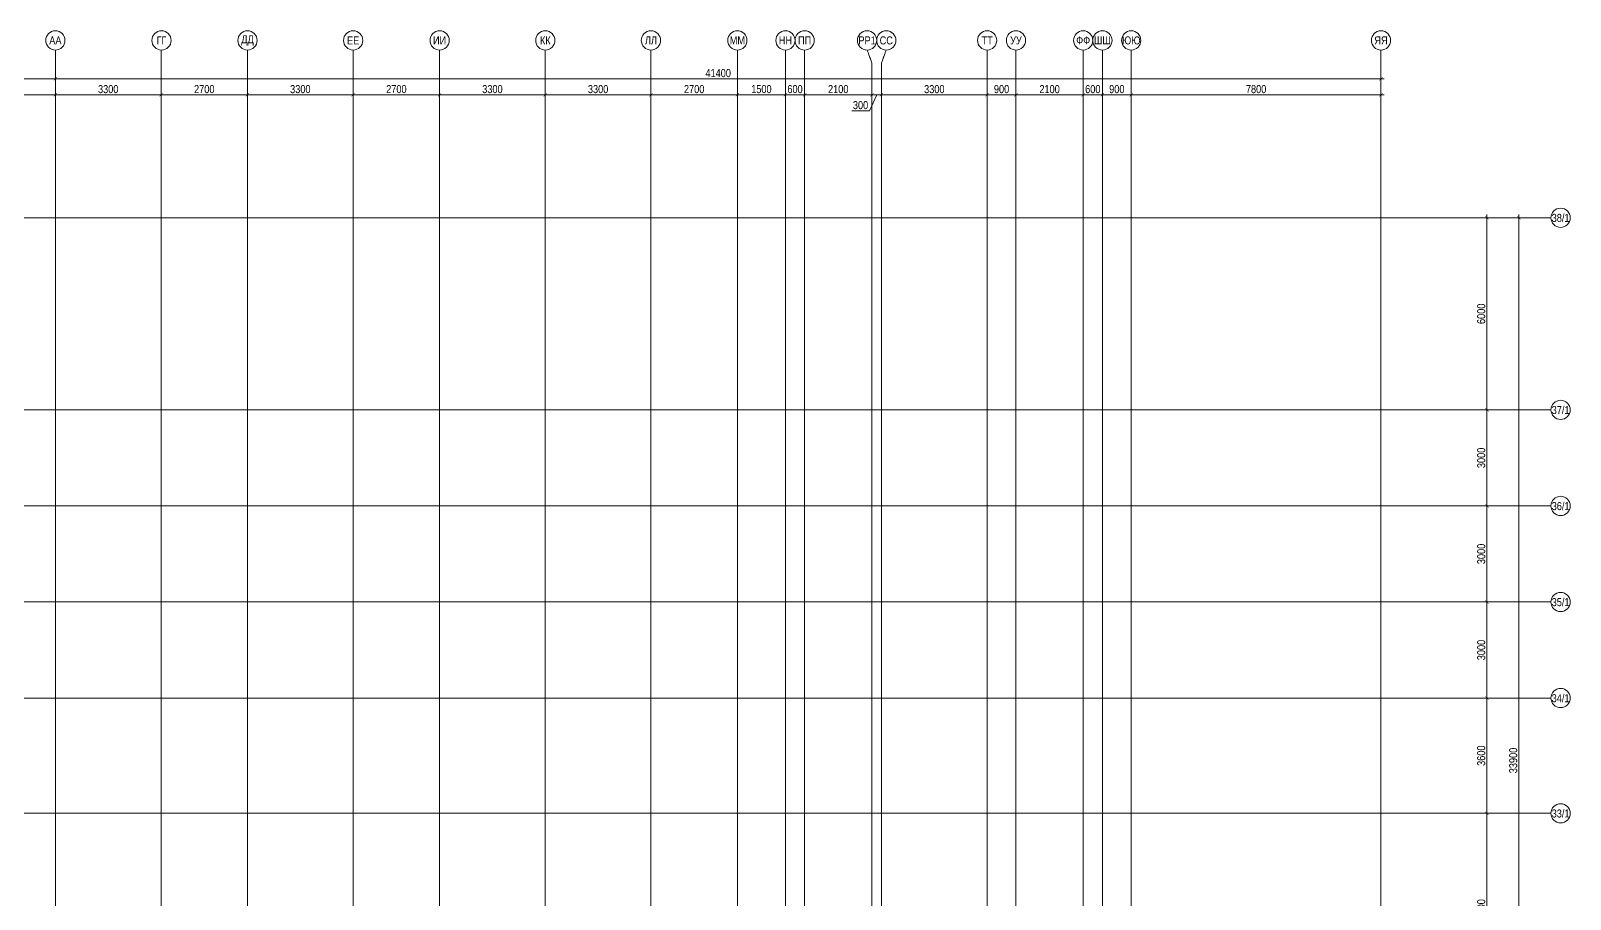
# Model space of a CAD drawing. Header units: millimetres. Extents: x -24360 to 609566, y -391049 to 148426.
# Drawn here: x 72432 to 120510, y 113418 to 140539 of the extents above; entities that cross this region are included whole.
import ezdxf
from ezdxf.enums import TextEntityAlignment as Align

# ---------------------------------------------------------------- set-up
doc = ezdxf.new("R2010")
doc.units = ezdxf.units.MM
doc.linetypes.add('CENTER2', pattern=[28.575, 19.05, -3.175, 3.175, -3.175])
doc.layers.get('Defpoints').update_dxf_attribs({"color": 140})
doc.layers.add('АР_Оси_РД_100', color=7, linetype='Continuous', lineweight=0, true_color=0x525252)
doc.layers.add('РД_Оси_100', color=7, linetype='Continuous', lineweight=0, true_color=0x525252)
doc.layers.add('АР_Оси_РД_размер', color=8, linetype='Continuous', lineweight=0)
doc.styles.add('style1', font='ARIALN.TTF')
doc.styles.add('ккк', font='isocpeur.ttf', dxfattribs={"width": 0.85, "oblique": 15})
doc.dimstyles.new('Dim100_ареал', dxfattribs={"dimscale": 100, "dimtxt": 2.5, "dimasz": 1, "dimexe": 1, "dimexo": 1, "dimgap": 0.5, "dimtad": 1, "dimzin": 12, "dimdsep": 46, "dimtxsty": 'style1', "dimblk": 'ARCHTICK', "dimcen": 1, "dimdle": 1, "dimclrd": 256, "dimclre": 256, "dimaunit": 1, "dimadec": 0, "dimazin": 3, "dimtfac": 1, "dimtmove": 1, "dimatfit": 3, "dimldrblk": 'OPEN30', "dimfxl": 4, "dimfxlon": 1, "dimtolj": 1, "dimtzin": 0, "dimlwd": 9, "dimlwe": 9, "dimarcsym": 0})

# ---------------------------------------------------------------- blocks, each defined once
blk = doc.blocks.new('A-iden')
at = {"linetype": 'Continuous', "lineweight": 5}
blk.add_circle((0, -4), 3, dxfattribs=at)
at = {"color": 0, "linetype": 'Continuous', "lineweight": 20, "style": 'ккк', "width": 0.85}
blk.add_attdef('ID', text='', height=4, dxfattribs=at).set_placement((0.31, -3.85), align=Align.MIDDLE_CENTER)
blk = doc.blocks.new('_ArchTick')
at = {"color": 0, "linetype": 'ByBlock', "const_width": 0.15}
blk.add_lwpolyline([(-0.5, -0.5), (0.5, 0.5)], dxfattribs=at)
blk = doc.blocks.new('*D196')
at = {"layer": 'Defpoints', "color": 0, "lineweight": 50, "transparency": 16777216}
for p in [(116910, 116100), (117910, 116100), (116910, 110100)]:
    blk.add_point(p, dxfattribs=at)
at = {"layer": 'АР_Оси_РД_размер', "lineweight": 9, "transparency": 16777216}
for p, q in [((117510, 116100), (118010, 116100)), ((117910, 110000), (117910, 116200)), ((117510, 110100), (118010, 110100))]:
    blk.add_line(p, q, dxfattribs=at)
at = {"layer": 'АР_Оси_РД_размер', "lineweight": 9, "transparency": 16777216, "xscale": 100, "yscale": 100, "zscale": 100}
for p, rotation in [((117910, 116100), 90), ((117910, 110100), 270)]:
    blk.add_blockref('_ArchTick', p, dxfattribs=dict(at, rotation=rotation))
at = {"layer": 'АР_Оси_РД_размер', "color": 0, "transparency": 16777216, "insert": (117732, 113100), "char_height": 250, "attachment_point": 5, "rotation": 90, "style": 'style1'}
blk.add_mtext('\\A1;6000', dxfattribs=at)
blk = doc.blocks.new('_Open30')
at = {"color": 0, "linetype": 'ByBlock', "lineweight": -2}
for p, q in [((-1, 0.27), (0, 0)), ((0, 0), (-1, -0.27)), ((0, 0), (-1, 0))]:
    blk.add_line(p, q, dxfattribs=at)
blk = doc.blocks.new('*D197')
at = {"layer": 'Defpoints', "color": 0, "lineweight": 50, "transparency": 16777216}
for p in [(116910, 119700), (117910, 119700), (116910, 116100)]:
    blk.add_point(p, dxfattribs=at)
at = {"layer": 'АР_Оси_РД_размер', "lineweight": 9, "transparency": 16777216}
for p, q in [((117910, 116000), (117910, 119800)), ((117510, 119700), (118010, 119700)), ((117510, 116100), (118010, 116100))]:
    blk.add_line(p, q, dxfattribs=at)
at = {"layer": 'АР_Оси_РД_размер', "lineweight": 9, "transparency": 16777216, "xscale": 100, "yscale": 100, "zscale": 100}
for p, rotation in [((117910, 119700), 90), ((117910, 116100), 270)]:
    blk.add_blockref('_ArchTick', p, dxfattribs=dict(at, rotation=rotation))
at = {"layer": 'АР_Оси_РД_размер', "color": 0, "transparency": 16777216, "insert": (117732, 117900), "char_height": 250, "attachment_point": 5, "rotation": 90, "style": 'style1'}
blk.add_mtext('\\A1;3600', dxfattribs=at)
blk = doc.blocks.new('*D198')
at = {"layer": 'Defpoints', "color": 0, "lineweight": 50, "transparency": 16777216}
for p in [(116910, 122700), (117910, 122700), (116910, 119700)]:
    blk.add_point(p, dxfattribs=at)
at = {"layer": 'АР_Оси_РД_размер', "lineweight": 9, "transparency": 16777216}
for p, q in [((117510, 122700), (118010, 122700)), ((117910, 119600), (117910, 122800)), ((117510, 119700), (118010, 119700))]:
    blk.add_line(p, q, dxfattribs=at)
at = {"layer": 'АР_Оси_РД_размер', "lineweight": 9, "transparency": 16777216, "xscale": 100, "yscale": 100, "zscale": 100}
for p, rotation in [((117910, 122700), 90), ((117910, 119700), 270)]:
    blk.add_blockref('_ArchTick', p, dxfattribs=dict(at, rotation=rotation))
at = {"layer": 'АР_Оси_РД_размер', "color": 0, "transparency": 16777216, "insert": (117732, 121200), "char_height": 250, "attachment_point": 5, "rotation": 90, "style": 'style1'}
blk.add_mtext('\\A1;3000', dxfattribs=at)
blk = doc.blocks.new('*D199')
at = {"layer": 'Defpoints', "color": 0, "lineweight": 50, "transparency": 16777216}
for p in [(116910, 125700), (117910, 125700), (116910, 122700)]:
    blk.add_point(p, dxfattribs=at)
at = {"layer": 'АР_Оси_РД_размер', "lineweight": 9, "transparency": 16777216}
for p, q in [((117510, 125700), (118010, 125700)), ((117910, 122600), (117910, 125800)), ((117510, 122700), (118010, 122700))]:
    blk.add_line(p, q, dxfattribs=at)
at = {"layer": 'АР_Оси_РД_размер', "lineweight": 9, "transparency": 16777216, "xscale": 100, "yscale": 100, "zscale": 100}
for p, rotation in [((117910, 125700), 90), ((117910, 122700), 270)]:
    blk.add_blockref('_ArchTick', p, dxfattribs=dict(at, rotation=rotation))
at = {"layer": 'АР_Оси_РД_размер', "color": 0, "transparency": 16777216, "insert": (117732, 124200), "char_height": 250, "attachment_point": 5, "rotation": 90, "style": 'style1'}
blk.add_mtext('\\A1;3000', dxfattribs=at)
blk = doc.blocks.new('*D200')
at = {"layer": 'Defpoints', "color": 0, "lineweight": 50, "transparency": 16777216}
for p in [(116910, 128700), (117910, 128700), (116910, 125700)]:
    blk.add_point(p, dxfattribs=at)
at = {"layer": 'АР_Оси_РД_размер', "lineweight": 9, "transparency": 16777216}
for p, q in [((117510, 128700), (118010, 128700)), ((117910, 125600), (117910, 128800)), ((117510, 125700), (118010, 125700))]:
    blk.add_line(p, q, dxfattribs=at)
at = {"layer": 'АР_Оси_РД_размер', "lineweight": 9, "transparency": 16777216, "xscale": 100, "yscale": 100, "zscale": 100}
for p, rotation in [((117910, 128700), 90), ((117910, 125700), 270)]:
    blk.add_blockref('_ArchTick', p, dxfattribs=dict(at, rotation=rotation))
at = {"layer": 'АР_Оси_РД_размер', "color": 0, "transparency": 16777216, "insert": (117732, 127200), "char_height": 250, "attachment_point": 5, "rotation": 90, "style": 'style1'}
blk.add_mtext('\\A1;3000', dxfattribs=at)
blk = doc.blocks.new('*D201')
at = {"layer": 'Defpoints', "color": 0, "lineweight": 50, "transparency": 16777216}
for p in [(116910, 134700), (117910, 134700), (116910, 128700)]:
    blk.add_point(p, dxfattribs=at)
at = {"layer": 'АР_Оси_РД_размер', "lineweight": 9, "transparency": 16777216}
for p, q in [((117510, 134700), (118010, 134700)), ((117910, 128600), (117910, 134800)), ((117510, 128700), (118010, 128700))]:
    blk.add_line(p, q, dxfattribs=at)
at = {"layer": 'АР_Оси_РД_размер', "lineweight": 9, "transparency": 16777216, "xscale": 100, "yscale": 100, "zscale": 100}
for p, rotation in [((117910, 134700), 90), ((117910, 128700), 270)]:
    blk.add_blockref('_ArchTick', p, dxfattribs=dict(at, rotation=rotation))
at = {"layer": 'АР_Оси_РД_размер', "color": 0, "transparency": 16777216, "insert": (117732, 131700), "char_height": 250, "attachment_point": 5, "rotation": 90, "style": 'style1'}
blk.add_mtext('\\A1;6000', dxfattribs=at)
blk = doc.blocks.new('*D202')
at = {"layer": 'Defpoints', "color": 0, "lineweight": 50, "transparency": 16777216}
for p in [(116910, 134700), (118910, 134700), (116910, 100800)]:
    blk.add_point(p, dxfattribs=at)
at = {"layer": 'АР_Оси_РД_размер', "lineweight": 9, "transparency": 16777216}
for p, q in [((118510, 134700), (119010, 134700)), ((118910, 100700), (118910, 134800)), ((118510, 100800), (119010, 100800))]:
    blk.add_line(p, q, dxfattribs=at)
at = {"layer": 'АР_Оси_РД_размер', "lineweight": 9, "transparency": 16777216, "xscale": 100, "yscale": 100, "zscale": 100}
for p, rotation in [((118910, 134700), 90), ((118910, 100800), 270)]:
    blk.add_blockref('_ArchTick', p, dxfattribs=dict(at, rotation=rotation))
at = {"layer": 'АР_Оси_РД_размер', "color": 0, "transparency": 16777216, "insert": (118732, 117750), "char_height": 250, "attachment_point": 5, "rotation": 90, "style": 'style1'}
blk.add_mtext('\\A1;33900', dxfattribs=at)
blk = doc.blocks.new('*D204')
at = {"layer": 'Defpoints', "color": 0, "lineweight": 50, "transparency": 16777216}
for p in [(73200, 139039), (37500, 137039), (73200, 137039)]:
    blk.add_point(p, dxfattribs=at)
at = {"layer": 'АР_Оси_РД_размер', "lineweight": 9, "transparency": 16777216}
for p, q in [((37400, 139039), (73300, 139039)), ((37500, 138639), (37500, 139139)), ((73200, 138639), (73200, 139139))]:
    blk.add_line(p, q, dxfattribs=at)
at = {"layer": 'АР_Оси_РД_размер', "lineweight": 9, "transparency": 16777216, "xscale": 100, "yscale": 100, "zscale": 100, "rotation": 180}
blk.add_blockref('_ArchTick', (37500, 139039), dxfattribs=at)
at = {"layer": 'АР_Оси_РД_размер', "lineweight": 9, "transparency": 16777216, "xscale": 100, "yscale": 100, "zscale": 100}
blk.add_blockref('_ArchTick', (73200, 139039), dxfattribs=at)
at = {"layer": 'АР_Оси_РД_размер', "color": 0, "transparency": 16777216, "insert": (55350, 139216), "char_height": 250, "attachment_point": 5, "style": 'style1'}
blk.add_mtext('\\A1;35700', dxfattribs=at)
blk = doc.blocks.new('*D252')
at = {"layer": 'Defpoints', "color": 0, "lineweight": 50, "transparency": 16777216}
for p in [(114600, 139039), (73200, 137039), (114600, 137039)]:
    blk.add_point(p, dxfattribs=at)
at = {"layer": 'АР_Оси_РД_размер', "lineweight": 9, "transparency": 16777216}
for p, q in [((73100, 139039), (114700, 139039)), ((73200, 138639), (73200, 139139)), ((114600, 138639), (114600, 139139))]:
    blk.add_line(p, q, dxfattribs=at)
at = {"layer": 'АР_Оси_РД_размер', "lineweight": 9, "transparency": 16777216, "xscale": 100, "yscale": 100, "zscale": 100, "rotation": 180}
blk.add_blockref('_ArchTick', (73200, 139039), dxfattribs=at)
at = {"layer": 'АР_Оси_РД_размер', "lineweight": 9, "transparency": 16777216, "xscale": 100, "yscale": 100, "zscale": 100}
blk.add_blockref('_ArchTick', (114600, 139039), dxfattribs=at)
at = {"layer": 'АР_Оси_РД_размер', "color": 0, "transparency": 16777216, "insert": (93900, 139216), "char_height": 250, "attachment_point": 5, "style": 'style1'}
blk.add_mtext('\\A1;41400', dxfattribs=at)
blk = doc.blocks.new('*D233')
at = {"layer": 'Defpoints', "color": 0, "lineweight": 50, "transparency": 16777216}
for p in [(73200, 138539), (65700, 137039), (73200, 137039)]:
    blk.add_point(p, dxfattribs=at)
at = {"layer": 'АР_Оси_РД_размер', "lineweight": 9, "transparency": 16777216}
for p, q in [((65600, 138539), (73300, 138539)), ((65700, 138139), (65700, 138639)), ((73200, 138139), (73200, 138639))]:
    blk.add_line(p, q, dxfattribs=at)
at = {"layer": 'АР_Оси_РД_размер', "lineweight": 9, "transparency": 16777216, "xscale": 100, "yscale": 100, "zscale": 100, "rotation": 180}
blk.add_blockref('_ArchTick', (65700, 138539), dxfattribs=at)
at = {"layer": 'АР_Оси_РД_размер', "lineweight": 9, "transparency": 16777216, "xscale": 100, "yscale": 100, "zscale": 100}
blk.add_blockref('_ArchTick', (73200, 138539), dxfattribs=at)
at = {"layer": 'АР_Оси_РД_размер', "color": 0, "transparency": 16777216, "insert": (69450, 138716), "char_height": 250, "attachment_point": 5, "style": 'style1'}
blk.add_mtext('\\A1;7500', dxfattribs=at)
blk = doc.blocks.new('*D234')
at = {"layer": 'Defpoints', "color": 0, "lineweight": 50, "transparency": 16777216}
for p in [(76500, 138539), (73200, 137039), (76500, 137039)]:
    blk.add_point(p, dxfattribs=at)
at = {"layer": 'АР_Оси_РД_размер', "lineweight": 9, "transparency": 16777216}
for p, q in [((73100, 138539), (76600, 138539)), ((73200, 138139), (73200, 138639)), ((76500, 138139), (76500, 138639))]:
    blk.add_line(p, q, dxfattribs=at)
at = {"layer": 'АР_Оси_РД_размер', "lineweight": 9, "transparency": 16777216, "xscale": 100, "yscale": 100, "zscale": 100, "rotation": 180}
blk.add_blockref('_ArchTick', (73200, 138539), dxfattribs=at)
at = {"layer": 'АР_Оси_РД_размер', "lineweight": 9, "transparency": 16777216, "xscale": 100, "yscale": 100, "zscale": 100}
blk.add_blockref('_ArchTick', (76500, 138539), dxfattribs=at)
at = {"layer": 'АР_Оси_РД_размер', "color": 0, "transparency": 16777216, "insert": (74850, 138716), "char_height": 250, "attachment_point": 5, "style": 'style1'}
blk.add_mtext('\\A1;3300', dxfattribs=at)
blk = doc.blocks.new('*D235')
at = {"layer": 'Defpoints', "color": 0, "lineweight": 50, "transparency": 16777216}
for p in [(79200, 138539), (76500, 137039), (79200, 137039)]:
    blk.add_point(p, dxfattribs=at)
at = {"layer": 'АР_Оси_РД_размер', "lineweight": 9, "transparency": 16777216}
for p, q in [((76400, 138539), (79300, 138539)), ((76500, 138139), (76500, 138639)), ((79200, 138139), (79200, 138639))]:
    blk.add_line(p, q, dxfattribs=at)
at = {"layer": 'АР_Оси_РД_размер', "lineweight": 9, "transparency": 16777216, "xscale": 100, "yscale": 100, "zscale": 100, "rotation": 180}
blk.add_blockref('_ArchTick', (76500, 138539), dxfattribs=at)
at = {"layer": 'АР_Оси_РД_размер', "lineweight": 9, "transparency": 16777216, "xscale": 100, "yscale": 100, "zscale": 100}
blk.add_blockref('_ArchTick', (79200, 138539), dxfattribs=at)
at = {"layer": 'АР_Оси_РД_размер', "color": 0, "transparency": 16777216, "insert": (77850, 138716), "char_height": 250, "attachment_point": 5, "style": 'style1'}
blk.add_mtext('\\A1;2700', dxfattribs=at)
blk = doc.blocks.new('*D236')
at = {"layer": 'Defpoints', "color": 0, "lineweight": 50, "transparency": 16777216}
for p in [(82500, 138539), (79200, 137039), (82500, 137039)]:
    blk.add_point(p, dxfattribs=at)
at = {"layer": 'АР_Оси_РД_размер', "lineweight": 9, "transparency": 16777216}
for p, q in [((79100, 138539), (82600, 138539)), ((79200, 138139), (79200, 138639)), ((82500, 138139), (82500, 138639))]:
    blk.add_line(p, q, dxfattribs=at)
at = {"layer": 'АР_Оси_РД_размер', "lineweight": 9, "transparency": 16777216, "xscale": 100, "yscale": 100, "zscale": 100, "rotation": 180}
blk.add_blockref('_ArchTick', (79200, 138539), dxfattribs=at)
at = {"layer": 'АР_Оси_РД_размер', "lineweight": 9, "transparency": 16777216, "xscale": 100, "yscale": 100, "zscale": 100}
blk.add_blockref('_ArchTick', (82500, 138539), dxfattribs=at)
at = {"layer": 'АР_Оси_РД_размер', "color": 0, "transparency": 16777216, "insert": (80850, 138716), "char_height": 250, "attachment_point": 5, "style": 'style1'}
blk.add_mtext('\\A1;3300', dxfattribs=at)
blk = doc.blocks.new('*D237')
at = {"layer": 'Defpoints', "color": 0, "lineweight": 50, "transparency": 16777216}
for p in [(85200, 138539), (82500, 137039), (85200, 137039)]:
    blk.add_point(p, dxfattribs=at)
at = {"layer": 'АР_Оси_РД_размер', "lineweight": 9, "transparency": 16777216}
for p, q in [((82400, 138539), (85300, 138539)), ((82500, 138139), (82500, 138639)), ((85200, 138139), (85200, 138639))]:
    blk.add_line(p, q, dxfattribs=at)
at = {"layer": 'АР_Оси_РД_размер', "lineweight": 9, "transparency": 16777216, "xscale": 100, "yscale": 100, "zscale": 100, "rotation": 180}
blk.add_blockref('_ArchTick', (82500, 138539), dxfattribs=at)
at = {"layer": 'АР_Оси_РД_размер', "lineweight": 9, "transparency": 16777216, "xscale": 100, "yscale": 100, "zscale": 100}
blk.add_blockref('_ArchTick', (85200, 138539), dxfattribs=at)
at = {"layer": 'АР_Оси_РД_размер', "color": 0, "transparency": 16777216, "insert": (83850, 138716), "char_height": 250, "attachment_point": 5, "style": 'style1'}
blk.add_mtext('\\A1;2700', dxfattribs=at)
blk = doc.blocks.new('*D238')
at = {"layer": 'Defpoints', "color": 0, "lineweight": 50, "transparency": 16777216}
for p in [(88500, 138539), (85200, 137039), (88500, 137039)]:
    blk.add_point(p, dxfattribs=at)
at = {"layer": 'АР_Оси_РД_размер', "lineweight": 9, "transparency": 16777216}
for p, q in [((85100, 138539), (88600, 138539)), ((85200, 138139), (85200, 138639)), ((88500, 138139), (88500, 138639))]:
    blk.add_line(p, q, dxfattribs=at)
at = {"layer": 'АР_Оси_РД_размер', "lineweight": 9, "transparency": 16777216, "xscale": 100, "yscale": 100, "zscale": 100, "rotation": 180}
blk.add_blockref('_ArchTick', (85200, 138539), dxfattribs=at)
at = {"layer": 'АР_Оси_РД_размер', "lineweight": 9, "transparency": 16777216, "xscale": 100, "yscale": 100, "zscale": 100}
blk.add_blockref('_ArchTick', (88500, 138539), dxfattribs=at)
at = {"layer": 'АР_Оси_РД_размер', "color": 0, "transparency": 16777216, "insert": (86850, 138716), "char_height": 250, "attachment_point": 5, "style": 'style1'}
blk.add_mtext('\\A1;3300', dxfattribs=at)
blk = doc.blocks.new('*D239')
at = {"layer": 'Defpoints', "color": 0, "lineweight": 50, "transparency": 16777216}
for p in [(91800, 138539), (88500, 137039), (91800, 137039)]:
    blk.add_point(p, dxfattribs=at)
at = {"layer": 'АР_Оси_РД_размер', "lineweight": 9, "transparency": 16777216}
for p, q in [((88400, 138539), (91900, 138539)), ((88500, 138139), (88500, 138639)), ((91800, 138139), (91800, 138639))]:
    blk.add_line(p, q, dxfattribs=at)
at = {"layer": 'АР_Оси_РД_размер', "lineweight": 9, "transparency": 16777216, "xscale": 100, "yscale": 100, "zscale": 100, "rotation": 180}
blk.add_blockref('_ArchTick', (88500, 138539), dxfattribs=at)
at = {"layer": 'АР_Оси_РД_размер', "lineweight": 9, "transparency": 16777216, "xscale": 100, "yscale": 100, "zscale": 100}
blk.add_blockref('_ArchTick', (91800, 138539), dxfattribs=at)
at = {"layer": 'АР_Оси_РД_размер', "color": 0, "transparency": 16777216, "insert": (90150, 138716), "char_height": 250, "attachment_point": 5, "style": 'style1'}
blk.add_mtext('\\A1;3300', dxfattribs=at)
blk = doc.blocks.new('*D240')
at = {"layer": 'Defpoints', "color": 0, "lineweight": 50, "transparency": 16777216}
for p in [(94500, 138539), (91800, 137039), (94500, 137039)]:
    blk.add_point(p, dxfattribs=at)
at = {"layer": 'АР_Оси_РД_размер', "lineweight": 9, "transparency": 16777216}
for p, q in [((91700, 138539), (94600, 138539)), ((91800, 138139), (91800, 138639)), ((94500, 138139), (94500, 138639))]:
    blk.add_line(p, q, dxfattribs=at)
at = {"layer": 'АР_Оси_РД_размер', "lineweight": 9, "transparency": 16777216, "xscale": 100, "yscale": 100, "zscale": 100, "rotation": 180}
blk.add_blockref('_ArchTick', (91800, 138539), dxfattribs=at)
at = {"layer": 'АР_Оси_РД_размер', "lineweight": 9, "transparency": 16777216, "xscale": 100, "yscale": 100, "zscale": 100}
blk.add_blockref('_ArchTick', (94500, 138539), dxfattribs=at)
at = {"layer": 'АР_Оси_РД_размер', "color": 0, "transparency": 16777216, "insert": (93150, 138716), "char_height": 250, "attachment_point": 5, "style": 'style1'}
blk.add_mtext('\\A1;2700', dxfattribs=at)
blk = doc.blocks.new('*D241')
at = {"layer": 'Defpoints', "color": 0, "lineweight": 50, "transparency": 16777216}
for p in [(96000, 138539), (94500, 137039), (96000, 137039)]:
    blk.add_point(p, dxfattribs=at)
at = {"layer": 'АР_Оси_РД_размер', "lineweight": 9, "transparency": 16777216}
for p, q in [((94400, 138539), (96100, 138539)), ((94500, 138139), (94500, 138639)), ((96000, 138139), (96000, 138639))]:
    blk.add_line(p, q, dxfattribs=at)
at = {"layer": 'АР_Оси_РД_размер', "lineweight": 9, "transparency": 16777216, "xscale": 100, "yscale": 100, "zscale": 100, "rotation": 180}
blk.add_blockref('_ArchTick', (94500, 138539), dxfattribs=at)
at = {"layer": 'АР_Оси_РД_размер', "lineweight": 9, "transparency": 16777216, "xscale": 100, "yscale": 100, "zscale": 100}
blk.add_blockref('_ArchTick', (96000, 138539), dxfattribs=at)
at = {"layer": 'АР_Оси_РД_размер', "color": 0, "transparency": 16777216, "insert": (95250, 138716), "char_height": 250, "attachment_point": 5, "style": 'style1'}
blk.add_mtext('\\A1;1500', dxfattribs=at)
blk = doc.blocks.new('*D242')
at = {"layer": 'Defpoints', "color": 0, "lineweight": 50, "transparency": 16777216}
for p in [(96600, 138539), (96000, 137039), (96600, 137039)]:
    blk.add_point(p, dxfattribs=at)
at = {"layer": 'АР_Оси_РД_размер', "lineweight": 9, "transparency": 16777216}
for p, q in [((95900, 138539), (96700, 138539)), ((96000, 138139), (96000, 138639)), ((96600, 138139), (96600, 138639))]:
    blk.add_line(p, q, dxfattribs=at)
at = {"layer": 'АР_Оси_РД_размер', "lineweight": 9, "transparency": 16777216, "xscale": 100, "yscale": 100, "zscale": 100, "rotation": 180}
blk.add_blockref('_ArchTick', (96000, 138539), dxfattribs=at)
at = {"layer": 'АР_Оси_РД_размер', "lineweight": 9, "transparency": 16777216, "xscale": 100, "yscale": 100, "zscale": 100}
blk.add_blockref('_ArchTick', (96600, 138539), dxfattribs=at)
at = {"layer": 'АР_Оси_РД_размер', "color": 0, "transparency": 16777216, "insert": (96300, 138716), "char_height": 250, "attachment_point": 5, "style": 'style1'}
blk.add_mtext('\\A1;600', dxfattribs=at)
blk = doc.blocks.new('*D243')
at = {"layer": 'Defpoints', "color": 0, "lineweight": 50, "transparency": 16777216}
for p in [(98700, 138539), (96600, 137039), (98700, 137039)]:
    blk.add_point(p, dxfattribs=at)
at = {"layer": 'АР_Оси_РД_размер', "lineweight": 9, "transparency": 16777216}
for p, q in [((96500, 138539), (98800, 138539)), ((96600, 138139), (96600, 138639)), ((98700, 138139), (98700, 138639))]:
    blk.add_line(p, q, dxfattribs=at)
at = {"layer": 'АР_Оси_РД_размер', "lineweight": 9, "transparency": 16777216, "xscale": 100, "yscale": 100, "zscale": 100, "rotation": 180}
blk.add_blockref('_ArchTick', (96600, 138539), dxfattribs=at)
at = {"layer": 'АР_Оси_РД_размер', "lineweight": 9, "transparency": 16777216, "xscale": 100, "yscale": 100, "zscale": 100}
blk.add_blockref('_ArchTick', (98700, 138539), dxfattribs=at)
at = {"layer": 'АР_Оси_РД_размер', "color": 0, "transparency": 16777216, "insert": (97650, 138716), "char_height": 250, "attachment_point": 5, "style": 'style1'}
blk.add_mtext('\\A1;2100', dxfattribs=at)
blk = doc.blocks.new('*D244')
at = {"layer": 'Defpoints', "color": 0, "lineweight": 50, "transparency": 16777216}
for p in [(99000, 138539), (98700, 137039), (99000, 137039)]:
    blk.add_point(p, dxfattribs=at)
at = {"layer": 'АР_Оси_РД_размер', "lineweight": 9, "transparency": 16777216}
for p, q in [((98600, 138539), (99100, 138539)), ((98850, 138539), (98622, 138039)), ((98700, 138139), (98700, 138639)), ((99000, 138139), (99000, 138639)), ((98622, 138039), (98070, 138039))]:
    blk.add_line(p, q, dxfattribs=at)
at = {"layer": 'АР_Оси_РД_размер', "lineweight": 9, "transparency": 16777216, "xscale": 100, "yscale": 100, "zscale": 100, "rotation": 180}
blk.add_blockref('_ArchTick', (98700, 138539), dxfattribs=at)
at = {"layer": 'АР_Оси_РД_размер', "lineweight": 9, "transparency": 16777216, "xscale": 100, "yscale": 100, "zscale": 100}
blk.add_blockref('_ArchTick', (99000, 138539), dxfattribs=at)
at = {"layer": 'АР_Оси_РД_размер', "color": 0, "transparency": 16777216, "insert": (98346, 138216), "char_height": 250, "attachment_point": 5, "style": 'style1'}
blk.add_mtext('\\A1;300', dxfattribs=at)
blk = doc.blocks.new('*D245')
at = {"layer": 'Defpoints', "color": 0, "lineweight": 50, "transparency": 16777216}
for p in [(102300, 138539), (99000, 137039), (102300, 137039)]:
    blk.add_point(p, dxfattribs=at)
at = {"layer": 'АР_Оси_РД_размер', "lineweight": 9, "transparency": 16777216}
for p, q in [((98900, 138539), (102400, 138539)), ((99000, 138139), (99000, 138639)), ((102300, 138139), (102300, 138639))]:
    blk.add_line(p, q, dxfattribs=at)
at = {"layer": 'АР_Оси_РД_размер', "lineweight": 9, "transparency": 16777216, "xscale": 100, "yscale": 100, "zscale": 100, "rotation": 180}
blk.add_blockref('_ArchTick', (99000, 138539), dxfattribs=at)
at = {"layer": 'АР_Оси_РД_размер', "lineweight": 9, "transparency": 16777216, "xscale": 100, "yscale": 100, "zscale": 100}
blk.add_blockref('_ArchTick', (102300, 138539), dxfattribs=at)
at = {"layer": 'АР_Оси_РД_размер', "color": 0, "transparency": 16777216, "insert": (100650, 138716), "char_height": 250, "attachment_point": 5, "style": 'style1'}
blk.add_mtext('\\A1;3300', dxfattribs=at)
blk = doc.blocks.new('*D246')
at = {"layer": 'Defpoints', "color": 0, "lineweight": 50, "transparency": 16777216}
for p in [(103200, 138539), (102300, 137039), (103200, 137039)]:
    blk.add_point(p, dxfattribs=at)
at = {"layer": 'АР_Оси_РД_размер', "lineweight": 9, "transparency": 16777216}
for p, q in [((102200, 138539), (103300, 138539)), ((102300, 138139), (102300, 138639)), ((103200, 138139), (103200, 138639))]:
    blk.add_line(p, q, dxfattribs=at)
at = {"layer": 'АР_Оси_РД_размер', "lineweight": 9, "transparency": 16777216, "xscale": 100, "yscale": 100, "zscale": 100, "rotation": 180}
blk.add_blockref('_ArchTick', (102300, 138539), dxfattribs=at)
at = {"layer": 'АР_Оси_РД_размер', "lineweight": 9, "transparency": 16777216, "xscale": 100, "yscale": 100, "zscale": 100}
blk.add_blockref('_ArchTick', (103200, 138539), dxfattribs=at)
at = {"layer": 'АР_Оси_РД_размер', "color": 0, "transparency": 16777216, "insert": (102750, 138716), "char_height": 250, "attachment_point": 5, "style": 'style1'}
blk.add_mtext('\\A1;900', dxfattribs=at)
blk = doc.blocks.new('*D247')
at = {"layer": 'Defpoints', "color": 0, "lineweight": 50, "transparency": 16777216}
for p in [(105300, 138539), (103200, 137039), (105300, 137039)]:
    blk.add_point(p, dxfattribs=at)
at = {"layer": 'АР_Оси_РД_размер', "lineweight": 9, "transparency": 16777216}
for p, q in [((103100, 138539), (105400, 138539)), ((103200, 138139), (103200, 138639)), ((105300, 138139), (105300, 138639))]:
    blk.add_line(p, q, dxfattribs=at)
at = {"layer": 'АР_Оси_РД_размер', "lineweight": 9, "transparency": 16777216, "xscale": 100, "yscale": 100, "zscale": 100, "rotation": 180}
blk.add_blockref('_ArchTick', (103200, 138539), dxfattribs=at)
at = {"layer": 'АР_Оси_РД_размер', "lineweight": 9, "transparency": 16777216, "xscale": 100, "yscale": 100, "zscale": 100}
blk.add_blockref('_ArchTick', (105300, 138539), dxfattribs=at)
at = {"layer": 'АР_Оси_РД_размер', "color": 0, "transparency": 16777216, "insert": (104250, 138716), "char_height": 250, "attachment_point": 5, "style": 'style1'}
blk.add_mtext('\\A1;2100', dxfattribs=at)
blk = doc.blocks.new('*D248')
at = {"layer": 'Defpoints', "color": 0, "lineweight": 50, "transparency": 16777216}
for p in [(105900, 138539), (105300, 137039), (105900, 137039)]:
    blk.add_point(p, dxfattribs=at)
at = {"layer": 'АР_Оси_РД_размер', "lineweight": 9, "transparency": 16777216}
for p, q in [((105200, 138539), (106000, 138539)), ((105300, 138139), (105300, 138639)), ((105900, 138139), (105900, 138639))]:
    blk.add_line(p, q, dxfattribs=at)
at = {"layer": 'АР_Оси_РД_размер', "lineweight": 9, "transparency": 16777216, "xscale": 100, "yscale": 100, "zscale": 100, "rotation": 180}
blk.add_blockref('_ArchTick', (105300, 138539), dxfattribs=at)
at = {"layer": 'АР_Оси_РД_размер', "lineweight": 9, "transparency": 16777216, "xscale": 100, "yscale": 100, "zscale": 100}
blk.add_blockref('_ArchTick', (105900, 138539), dxfattribs=at)
at = {"layer": 'АР_Оси_РД_размер', "color": 0, "transparency": 16777216, "insert": (105600, 138716), "char_height": 250, "attachment_point": 5, "style": 'style1'}
blk.add_mtext('\\A1;600', dxfattribs=at)
blk = doc.blocks.new('*D249')
at = {"layer": 'Defpoints', "color": 0, "lineweight": 50, "transparency": 16777216}
for p in [(106800, 138539), (105900, 137039), (106800, 137039)]:
    blk.add_point(p, dxfattribs=at)
at = {"layer": 'АР_Оси_РД_размер', "lineweight": 9, "transparency": 16777216}
for p, q in [((105800, 138539), (106900, 138539)), ((105900, 138139), (105900, 138639)), ((106800, 138139), (106800, 138639))]:
    blk.add_line(p, q, dxfattribs=at)
at = {"layer": 'АР_Оси_РД_размер', "lineweight": 9, "transparency": 16777216, "xscale": 100, "yscale": 100, "zscale": 100, "rotation": 180}
blk.add_blockref('_ArchTick', (105900, 138539), dxfattribs=at)
at = {"layer": 'АР_Оси_РД_размер', "lineweight": 9, "transparency": 16777216, "xscale": 100, "yscale": 100, "zscale": 100}
blk.add_blockref('_ArchTick', (106800, 138539), dxfattribs=at)
at = {"layer": 'АР_Оси_РД_размер', "color": 0, "transparency": 16777216, "insert": (106350, 138716), "char_height": 250, "attachment_point": 5, "style": 'style1'}
blk.add_mtext('\\A1;900', dxfattribs=at)
blk = doc.blocks.new('*D250')
at = {"layer": 'Defpoints', "color": 0, "lineweight": 50, "transparency": 16777216}
for p in [(114600, 138539), (106800, 137039), (114600, 137039)]:
    blk.add_point(p, dxfattribs=at)
at = {"layer": 'АР_Оси_РД_размер', "lineweight": 9, "transparency": 16777216}
for p, q in [((106700, 138539), (114700, 138539)), ((106800, 138139), (106800, 138639)), ((114600, 138139), (114600, 138639))]:
    blk.add_line(p, q, dxfattribs=at)
at = {"layer": 'АР_Оси_РД_размер', "lineweight": 9, "transparency": 16777216, "xscale": 100, "yscale": 100, "zscale": 100, "rotation": 180}
blk.add_blockref('_ArchTick', (106800, 138539), dxfattribs=at)
at = {"layer": 'АР_Оси_РД_размер', "lineweight": 9, "transparency": 16777216, "xscale": 100, "yscale": 100, "zscale": 100}
blk.add_blockref('_ArchTick', (114600, 138539), dxfattribs=at)
at = {"layer": 'АР_Оси_РД_размер', "color": 0, "transparency": 16777216, "insert": (110700, 138716), "char_height": 250, "attachment_point": 5, "style": 'style1'}
blk.add_mtext('\\A1;7800', dxfattribs=at)
blk = doc.blocks.new('СОШ_2200_АР_ОСИ_М100_28.05.24')
at = {"layer": 'АР_Оси_РД_100', "linetype": 'CENTER2'}
for p, q in [((73200, -6155), (73200, 139938.679)), ((79200, -6155), (79200, 139938.679)), ((85200, -6155), (85200, 139938.679)), ((88500, -6155), (88500, 139938.679)), ((91800, -6155), (91800, 139938.679)), ((94500, -6155), (94500, 139938.679)), ((96000, -6155), (96000, 139938.679)), ((102300, -6155), (102300, 139938.679)), ((114600, -6155), (114600, 139938.679)), ((-5954.958, 134700), (119910, 134700)), ((-5954.958, 128700), (119910, 128700)), ((-5954.958, 125700), (119910, 125700)), ((-5954.958, 122700), (119910, 122700)), ((-5954.958, 119700), (119910, 119700)), ((-5954.958, 116100), (119910, 116100)), ((35037.55, 116100), (119910, 116100))]:
    blk.add_line(p, q, dxfattribs=at)
for points in [[(76500, 139938.679), (76500, -6155)], [(82500, 139938.679), (82500, -6155)], [(96600, -6155), (96600, 139938.679)], [(98700, -6194.98), (98700, 139538.679), (98550, 139938.679)], [(99000, -6195.83), (99000, 139538.679), (99150, 139938.679)], [(103200, -6155), (103200, 139938.679)], [(105300, -6155), (105300, 139938.679)], [(105900, 139938.679), (105900, -6155)], [(106800, -6155), (106800, 139938.679)]]:
    blk.add_lwpolyline(points, dxfattribs=at)
at = {"layer": 'АР_Оси_РД_100'}
ref = blk.add_blockref('A-iden', (73200, 140638.679), dxfattribs=dict(at, xscale=100, yscale=100, zscale=100))
ref.add_attrib('ID', 'АА', dxfattribs={"layer": '0', "linetype": 'Continuous', "height": 250, "style": 'style1'}).set_placement((73200, 140238.679), align=Align.MIDDLE)
ref = blk.add_blockref('A-iden', (76514.62, 140638.679), dxfattribs=dict(at, xscale=100, yscale=100, zscale=100))
ref.add_attrib('ID', 'ГГ', dxfattribs={"layer": '0', "linetype": 'Continuous', "height": 250, "style": 'style1'}).set_placement((76514.62, 140238.679), align=Align.MIDDLE)
ref = blk.add_blockref('A-iden', (79200, 140638.679), dxfattribs=dict(at, xscale=100, yscale=100, zscale=100))
ref.add_attrib('ID', 'ДД', dxfattribs={"layer": '0', "linetype": 'Continuous', "height": 250, "style": 'style1'}).set_placement((79200, 140238.679), align=Align.MIDDLE)
ref = blk.add_blockref('A-iden', (82500.02, 140638.679), dxfattribs=dict(at, xscale=100, yscale=100, zscale=100))
ref.add_attrib('ID', 'ЕЕ', dxfattribs={"layer": '0', "linetype": 'Continuous', "height": 250, "style": 'style1'}).set_placement((82500.02, 140238.679), align=Align.MIDDLE)
ref = blk.add_blockref('A-iden', (85200, 140638.679), dxfattribs=dict(at, xscale=100, yscale=100, zscale=100))
ref.add_attrib('ID', 'ИИ', dxfattribs={"layer": '0', "linetype": 'Continuous', "height": 250, "style": 'style1'}).set_placement((85200, 140238.679), align=Align.MIDDLE)
ref = blk.add_blockref('A-iden', (88500, 140638.679), dxfattribs=dict(at, xscale=100, yscale=100, zscale=100))
ref.add_attrib('ID', 'КК', dxfattribs={"layer": '0', "linetype": 'Continuous', "height": 250, "style": 'style1'}).set_placement((88500, 140238.679), align=Align.MIDDLE)
ref = blk.add_blockref('A-iden', (91800, 140638.679), dxfattribs=dict(at, xscale=100, yscale=100, zscale=100))
ref.add_attrib('ID', 'ЛЛ', dxfattribs={"layer": '0', "linetype": 'Continuous', "height": 250, "style": 'style1'}).set_placement((91800, 140238.679), align=Align.MIDDLE)
ref = blk.add_blockref('A-iden', (94500, 140638.679), dxfattribs=dict(at, xscale=100, yscale=100, zscale=100))
ref.add_attrib('ID', 'ММ', dxfattribs={"layer": '0', "linetype": 'Continuous', "height": 250, "style": 'style1'}).set_placement((94500, 140238.679), align=Align.MIDDLE)
ref = blk.add_blockref('A-iden', (96000, 140638.679), dxfattribs=dict(at, xscale=100, yscale=100, zscale=100))
ref.add_attrib('ID', 'НН', dxfattribs={"layer": '0', "linetype": 'Continuous', "height": 250, "style": 'style1'}).set_placement((96000, 140238.679), align=Align.MIDDLE)
ref = blk.add_blockref('A-iden', (96600, 140638.679), dxfattribs=dict(at, xscale=100, yscale=100, zscale=100))
ref.add_attrib('ID', 'ПП', dxfattribs={"layer": '0', "linetype": 'Continuous', "height": 250, "style": 'style1'}).set_placement((96600, 140238.679), align=Align.MIDDLE)
ref = blk.add_blockref('A-iden', (98550, 140638.679), dxfattribs=dict(at, xscale=100, yscale=100, zscale=100))
ref.add_attrib('ID', 'РР1', dxfattribs={"layer": '0', "linetype": 'Continuous', "height": 250, "style": 'style1'}).set_placement((98550, 140238.679), align=Align.MIDDLE)
ref = blk.add_blockref('A-iden', (99150, 140638.679), dxfattribs=dict(at, xscale=100, yscale=100, zscale=100))
ref.add_attrib('ID', 'СС', dxfattribs={"layer": '0', "linetype": 'Continuous', "height": 250, "style": 'style1'}).set_placement((99150, 140238.679), align=Align.MIDDLE)
ref = blk.add_blockref('A-iden', (102300, 140638.679), dxfattribs=dict(at, xscale=100, yscale=100, zscale=100))
ref.add_attrib('ID', 'ТТ', dxfattribs={"layer": '0', "linetype": 'Continuous', "height": 250, "style": 'style1'}).set_placement((102300, 140238.679), align=Align.MIDDLE)
ref = blk.add_blockref('A-iden', (103200, 140638.679), dxfattribs=dict(at, xscale=100, yscale=100, zscale=100))
ref.add_attrib('ID', 'УУ', dxfattribs={"layer": '0', "linetype": 'Continuous', "height": 250, "style": 'style1'}).set_placement((103200, 140238.679), align=Align.MIDDLE)
ref = blk.add_blockref('A-iden', (105300, 140638.679), dxfattribs=dict(at, xscale=100, yscale=100, zscale=100))
ref.add_attrib('ID', 'ФФ', dxfattribs={"layer": '0', "linetype": 'Continuous', "height": 250, "style": 'style1'}).set_placement((105300, 140238.679), align=Align.MIDDLE)
ref = blk.add_blockref('A-iden', (105900, 140638.679), dxfattribs=dict(at, xscale=100, yscale=100, zscale=100))
ref.add_attrib('ID', 'ШШ', dxfattribs={"layer": '0', "linetype": 'Continuous', "height": 250, "style": 'style1'}).set_placement((105900, 140238.679), align=Align.MIDDLE)
ref = blk.add_blockref('A-iden', (106800, 140638.679), dxfattribs=dict(at, xscale=100, yscale=100, zscale=100))
ref.add_attrib('ID', 'ЮЮ', dxfattribs={"layer": '0', "linetype": 'Continuous', "height": 250, "style": 'style1'}).set_placement((106800, 140238.679), align=Align.MIDDLE)
ref = blk.add_blockref('A-iden', (114600, 140638.679), dxfattribs=dict(at, xscale=100, yscale=100, zscale=100))
ref.add_attrib('ID', 'ЯЯ', dxfattribs={"layer": '0', "linetype": 'Continuous', "height": 250, "style": 'style1'}).set_placement((114600, 140238.679), align=Align.MIDDLE)
ref = blk.add_blockref('A-iden', (120210, 135100), dxfattribs=dict(at, xscale=-100, yscale=100, zscale=100))
ref.add_attrib('ID', '38/1', dxfattribs={"layer": '0', "linetype": 'Continuous', "height": 250, "style": 'style1'}).set_placement((120210, 134700), align=Align.MIDDLE)
ref = blk.add_blockref('A-iden', (120210, 129100), dxfattribs=dict(at, xscale=100, yscale=100, zscale=100))
ref.add_attrib('ID', '37/1', dxfattribs={"layer": '0', "linetype": 'Continuous', "height": 250, "style": 'style1'}).set_placement((120210, 128700), align=Align.MIDDLE)
ref = blk.add_blockref('A-iden', (120210, 126100), dxfattribs=dict(at, xscale=100, yscale=100, zscale=100))
ref.add_attrib('ID', '36/1', dxfattribs={"layer": '0', "linetype": 'Continuous', "height": 250, "style": 'style1'}).set_placement((120210, 125700), align=Align.MIDDLE)
ref = blk.add_blockref('A-iden', (120210, 123100), dxfattribs=dict(at, xscale=100, yscale=100, zscale=100))
ref.add_attrib('ID', '35/1', dxfattribs={"layer": '0', "linetype": 'Continuous', "height": 250, "style": 'style1'}).set_placement((120210, 122700), align=Align.MIDDLE)
ref = blk.add_blockref('A-iden', (120210, 120100), dxfattribs=dict(at, xscale=100, yscale=100, zscale=100))
ref.add_attrib('ID', '34/1', dxfattribs={"layer": '0', "linetype": 'Continuous', "height": 250, "style": 'style1'}).set_placement((120210, 119700), align=Align.MIDDLE)
ref = blk.add_blockref('A-iden', (120210, 116500), dxfattribs=dict(at, xscale=100, yscale=100, zscale=100))
ref.add_attrib('ID', '33/1', dxfattribs={"layer": '0', "linetype": 'Continuous', "height": 250, "style": 'style1'}).set_placement((120210, 116100), align=Align.MIDDLE)
at = {"layer": 'АР_Оси_РД_размер'}
for base, p1, p2, picture, middle in [((73200, 139038.679), (37500, 137038.679), (73200, 137038.679), '*D204', (55350, 139216.322)), ((114600, 139038.679), (73200, 137038.679), (114600, 137038.679), '*D252', (93900, 139216.322)), ((73200, 138538.679), (65700, 137038.679), (73200, 137038.679), '*D233', (69450, 138716.322)), ((76500, 138538.679), (73200, 137038.679), (76500, 137038.679), '*D234', (74850, 138716.322)), ((79200, 138538.679), (76500, 137038.679), (79200, 137038.679), '*D235', (77850, 138716.322)), ((82500, 138538.679), (79200, 137038.679), (82500, 137038.679), '*D236', (80850, 138716.322)), ((85200, 138538.679), (82500, 137038.679), (85200, 137038.679), '*D237', (83850, 138716.322)), ((88500, 138538.679), (85200, 137038.679), (88500, 137038.679), '*D238', (86850, 138716.322)), ((91800, 138538.679), (88500, 137038.679), (91800, 137038.679), '*D239', (90150, 138716.322)), ((94500, 138538.679), (91800, 137038.679), (94500, 137038.679), '*D240', (93150, 138716.322)), ((96000, 138538.679), (94500, 137038.679), (96000, 137038.679), '*D241', (95250, 138716.322)), ((96600, 138538.679), (96000, 137038.679), (96600, 137038.679), '*D242', (96300, 138716.322)), ((98700, 138538.679), (96600, 137038.679), (98700, 137038.679), '*D243', (97650, 138716.322)), ((102300, 138538.679), (99000, 137038.679), (102300, 137038.679), '*D245', (100650, 138716.322)), ((103200, 138538.679), (102300, 137038.679), (103200, 137038.679), '*D246', (102750, 138716.322)), ((105300, 138538.679), (103200, 137038.679), (105300, 137038.679), '*D247', (104250, 138716.322)), ((105900, 138538.679), (105300, 137038.679), (105900, 137038.679), '*D248', (105600, 138716.322)), ((106800, 138538.679), (105900, 137038.679), (106800, 137038.679), '*D249', (106350, 138716.322)), ((114600, 138538.679), (106800, 137038.679), (114600, 137038.679), '*D250', (110700, 138716.322))]:
    dim = blk.add_linear_dim(base=base, p1=p1, p2=p2, dimstyle='Dim100_ареал', dxfattribs=at)
    dim.commit()
    dim.dimension.update_dxf_attribs({"geometry": picture, "text_midpoint": middle})
dim = blk.add_linear_dim(base=(99000, 138538.679), p1=(98700, 137038.679), p2=(99000, 137038.679), dimstyle='Dim100_ареал', dxfattribs=at)
dim.commit()
dim.dimension.update_dxf_attribs({"geometry": '*D244', "text_midpoint": (98572.453, 138038.679), "dimtype": 128})
for base, p1, p2, picture, middle in [((117910, 134700), (116910, 128700), (116910, 134700), '*D201', (117732.357, 131700)), ((118910, 134700), (116910, 100800), (116910, 134700), '*D202', (118732.357, 117750)), ((117910, 128700), (116910, 125700), (116910, 128700), '*D200', (117732.357, 127200)), ((117910, 125700), (116910, 122700), (116910, 125700), '*D199', (117732.357, 124200)), ((117910, 122700), (116910, 119700), (116910, 122700), '*D198', (117732.357, 121200)), ((117910, 119700), (116910, 116100), (116910, 119700), '*D197', (117732.357, 117900)), ((117910, 116100), (116910, 110100), (116910, 116100), '*D196', (117732.357, 113100))]:
    dim = blk.add_linear_dim(base=base, p1=p1, p2=p2, angle=90, dimstyle='Dim100_ареал', dxfattribs=at)
    dim.commit()
    dim.dimension.update_dxf_attribs({"geometry": picture, "text_midpoint": middle})

msp = doc.modelspace()

# ---------------------------------------------------------------- block references
at = {"layer": 'РД_Оси_100'}
msp.add_blockref('СОШ_2200_АР_ОСИ_М100_28.05.24', (0, 0), dxfattribs=at)

doc.saveas('drawing.dxf')
